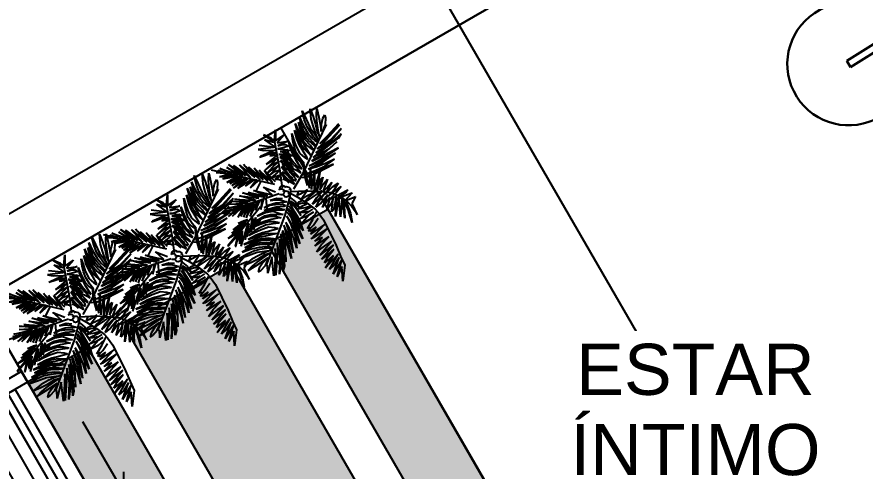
# Model space of a CAD drawing. Header units: metres. Extents: x 97 to 197, y 104 to 205.
# Drawn here: x 101.771 to 103.842, y 121.796 to 122.906 of the extents above; entities that cross this region are included whole.
import ezdxf

# ---------------------------------------------------------------- set-up
doc = ezdxf.new("R2010")
doc.units = ezdxf.units.M
doc.linetypes.add('ACAD_ISO10W100', pattern=[18, 12, -3, 0, -3])
doc.layers.get('0').update_dxf_attribs({"plot": 0})
doc.layers.add('00-AUX2', color=30, linetype='Continuous', plot=False)
doc.layers.add('01-Defpoints', color=7, linetype='Continuous', plot=False)
for name, color, linetype in [('1-ALV_CORTE', 5, 'Continuous'), ('11-ESQ_CORTE', 3, 'Continuous'), ('15-COTAS', 14, 'Continuous'), ('16-EIXOS', 253, 'ACAD_ISO10W100'), ('18-HATCH', 1, 'Continuous'), ('3-LAYOUT', 2, 'Continuous'), ('5-PISO', 1, 'Continuous'), ('6-VEGETAÇÃO', 104, 'Continuous'), ('7-PISO_INF', 253, 'Continuous'), ('TEXT', 1, 'Continuous')]:
    doc.layers.add(name, color=color, linetype=linetype)
doc.layers.add('17-TEXTO', color=1, linetype='Continuous', lineweight=9)
doc.styles.add('Arial', font='arial.ttf', dxfattribs={"height": 125})
doc.styles.get("Standard").update_dxf_attribs({"font": 'arial.ttf', "height": 2.5})
doc.dimstyles.new('COTA ANOTATIVA', dxfattribs={"dimtxt": 2.5, "dimasz": 2.5, "dimexe": 2, "dimexo": 1, "dimgap": 0.5, "dimtad": 1, "dimzin": 4, "dimdsep": 46, "dimtxsty": 'Standard', "dimblk": 'ARCHTICK', "dimcen": 1, "dimclrd": 256, "dimclre": 256, "dimclrt": 256, "dimazin": 0, "dimtfac": 1, "dimtofl": 0, "dimtmove": 1, "dimatfit": 3, "dimldrblk": 'DOT', "dimfxl": 2, "dimfxlon": 1, "dimtolj": 1, "dimtzin": 0, "dimarcsym": 0})

# ---------------------------------------------------------------- blocks, each defined once
blk = doc.blocks.new('LEITURA')
at = {"layer": '3-LAYOUT', "lineweight": 30}
for p, q in [((0.1959, 0.7337), (0.021, 0.529)), ((0.2632, 0.6762), (0.072, 0.4525)), ((0.072, 0.4525), (0.0238, 0.4937)), ((0.3091, 0.4764), (0.282, 0.4474)), ((0.4754, 0.3213), (0.3091, 0.4764)), ((0.282, 0.4474), (0.4483, 0.2922)), ((0.0762, 0.3988), (0.4045, 0.1182)), ((-0.0206, 0.344), (-0.1571, 0.1844)), ((0.0331, 0.3483), (0.3613, 0.0677)), ((0.5532, 0.2336), (0.6494, 0.3461)), ((0.4483, 0.2922), (0.4754, 0.3213)), ((0.4679, 0.3132), (0.4558, 0.3003)), ((0.7875, 0.015), (0.4679, 0.3132)), ((0.4558, 0.3003), (0.7755, 0.0021)), ((0.618, 0.1732), (0.7167, 0.2886)), ((0.4582, 0.1224), (0.5417, 0.2201)), ((0.5417, 0.0839), (0.6065, 0.1597)), ((-0.1529, 0.1307), (0.1754, -0.1499)), ((0.4582, 0.1224), (0.5065, 0.0812)), ((0.2291, -0.1457), (0.3655, 0.014)), ((0.7755, 0.0021), (0.7875, 0.015))]:
    blk.add_line(p, q, dxfattribs=at)
for centre, radius, start, end in [((0.4563, 0.5111), 0.3425, 319.4802, 139.4802), ((0.4563, 0.5111), 0.254, 319.4802, 139.4802), ((0.4082, 0.4548), 0.2646, 335.7404, 123.22), ((0, 0), 0.7, 77.3963, 350.8638), ((0.04, 0.5127), 0.025, 139.4802, 229.4802), ((0.101, 0.4277), 0.0381, 139.4802, 229.4802), ((0.0083, 0.3193), 0.0381, 49.4802, 139.4802), ((0, 0), 0.7, 10.3912, 18.7902), ((-0.1281, 0.1596), 0.0381, 139.4802, 229.4802), ((0.7815, 0.0086), 0.15, 140.369, 133.6125), ((0.4292, 0.1472), 0.0381, 229.4802, 319.4802), ((0.5227, 0.1002), 0.025, 229.4802, 319.4802), ((0.3366, 0.0387), 0.0381, 319.4802, 49.4802), ((0.2001, -0.1209), 0.0381, 229.4802, 319.4802)]:
    blk.add_arc(centre, radius, start, end, dxfattribs=at)
blk = doc.blocks.new('A2')
at = {"layer": '6-VEGETAÇÃO', "extrusion": (-5.08599e-09, -1.37735e-08, 1)}
for p, q in [((592.6, 10.2, 0), (589.3, 16.3, 0)), ((589.3, 16.3, 0), (594.6, 14.5, 0)), ((624.1, -0.4, 0), (616.2, 28.8, 0)), ((631, -14.4, 0), (619.3, 28.2, 0)), ((619.3, 28.2, 0), (625.1, 4.4, 0)), ((635.6, -1.5, 0), (626.3, 28, 0)), ((626.3, 28, 0), (633.5, -1.3, 0)), ((638.2, 15.1, 0), (634.3, 22.9, 0)), ((634.3, 22.9, 0), (639, -7.4, 0)), ((581.1, 3.8, 0), (572, 10.3, 0)), ((572, 10.3, 0), (587.4, 4.7, 0)), ((590.7, -1.5, 0), (581.1, 3.8, 0)), ((587.4, 4.7, 0), (599, 0.1, 0)), ((600.5, 2.3, 0), (592.6, 10.2, 0)), ((594.6, 14.5, 0), (604.5, 7.3, 0)), ((599, 0.1, 0), (611.4, -5.3, 0)), ((611.4, -5.3, 0), (600.5, 2.3, 0)), ((604.5, 7.3, 0), (612.5, -3.9, 0)), ((605.3, 9.1, 0), (657.5, -74.7, 0)), ((625.1, 4.4, 0), (628.2, -19, 0)), ((640.7, -14, 0), (638.2, 15.1, 0)), ((647.2, -22.9, 0), (642.1, 8.7, 0)), ((642.1, 8.7, 0), (645.6, -10.8, 0)), ((652.9, 4.7, 0), (651.7, -13.1, 0)), ((653.5, -28.6, 0), (652.9, 4.7, 0)), ((576.5, -19.4, 0), (561.2, -14.5, 0)), ((561.2, -14.5, 0), (577.8, -16.5, 0)), ((582.9, -8.8, 0), (566.3, -0.3, 0)), ((566.3, -0.3, 0), (580.9, -3.3, 0)), ((580.9, -3.3, 0), (595.4, -7.2, 0)), ((596.5, -12.8, 0), (582.9, -8.8, 0)), ((606.4, -8.5, 0), (590.7, -1.5, 0)), ((595.4, -7.2, 0), (607.9, -11.8, 0)), ((611.4, -16.3, 0), (596.5, -12.8, 0)), ((617.6, -13.3, 0), (606.4, -8.5, 0)), ((607.9, -11.8, 0), (617.6, -13.3, 0)), ((628.2, -19, 0), (624.1, -0.4, 0)), ((633.7, -28.1, 0), (631, -14.4, 0)), ((633.5, -1.3, 0), (633.7, -28.1, 0)), ((637.3, -21.6, 0), (635.6, -1.5, 0)), ((639, -7.4, 0), (638.8, -34.2, 0)), ((642.4, -35.8, 0), (640.7, -14, 0)), ((645.6, -10.8, 0), (643.5, -34, 0)), ((651.7, -13.1, 0), (650.1, -30.9, 0)), ((658.2, -5, 0), (657.4, -27.5, 0)), ((659.6, -32, 0), (658.2, -5, 0)), ((666.2, -11.8, 0), (664.4, -29.9, 0)), ((667.7, -33.5, 0), (666.2, -11.8, 0)), ((581.1, -28.5, 0), (568.4, -24.3, 0)), ((568.4, -24.3, 0), (584.3, -26.8, 0)), ((590.6, -22.6, 0), (576.5, -19.4, 0)), ((577.8, -16.5, 0), (594.9, -18.8, 0)), ((593.4, -31.7, 0), (581.1, -28.5, 0)), ((584.3, -26.8, 0), (600.8, -27.1, 0)), ((600.6, -22.5, 0), (590.6, -22.6, 0)), ((594.9, -18.8, 0), (608, -18, 0)), ((612.5, -22.1, 0), (600.6, -22.5, 0)), ((600.8, -27.1, 0), (611.8, -26.1, 0)), ((619.6, -28.4, 0), (605.4, -30.8, 0)), ((608, -18, 0), (620.8, -17.4, 0)), ((620.8, -17.4, 0), (611.4, -16.3, 0)), ((611.8, -26.1, 0), (619.4, -23.7, 0)), ((623.7, -20.4, 0), (612.5, -22.1, 0)), ((615.1, -33.1, 0), (625.8, -29.9, 0)), ((619.4, -23.7, 0), (623.7, -20.4, 0)), ((629, -27.6, 0), (619.6, -28.4, 0)), ((625.8, -29.9, 0), (629, -27.6, 0)), ((638.8, -34.2, 0), (637.3, -21.6, 0)), ((646.6, -45.8, 0), (647.2, -22.9, 0)), ((652.4, -47.5, 0), (653.5, -28.6, 0)), ((657.4, -27.5, 0), (654.7, -44.3, 0)), ((664.4, -29.9, 0), (660.8, -47.7, 0)), ((673, -18.1, 0), (669.7, -35.8, 0)), ((670.3, -49.2, 0), (673, -18.1, 0)), ((706.6, -42, 0), (706.5, -29.5, 0)), ((706.5, -29.5, 0), (711.7, -41.2, 0)), ((715.1, -41.7, 0), (714.8, -28.3, 0)), ((714.8, -28.3, 0), (719.4, -42, 0)), ((724.5, -36.9, 0), (725.7, -21.6, 0)), ((725.7, -21.6, 0), (727.7, -26, 0)), ((727.7, -26, 0), (728.2, -40.9, 0)), ((731.1, -33.1, 0), (734.5, -17.9, 0)), ((734.5, -17.9, 0), (740.1, -37.3, 0)), ((740.6, -33.6, 0), (742.6, -22, 0)), ((742.6, -22, 0), (743.7, -16.1, 0)), ((743.7, -16.1, 0), (748, -23.2, 0)), ((748, -23.2, 0), (750.6, -28.8, 0)), ((750.6, -28.8, 0), (773.3, -31.4, 0)), ((593.3, -42.4, 0), (573.9, -37.4, 0)), ((573.9, -37.4, 0), (593, -39.9, 0)), ((592.5, -36.5, 0), (574.8, -31.1, 0)), ((574.8, -31.1, 0), (590.3, -34.1, 0)), ((599, -49.7, 0), (583.3, -44.9, 0)), ((583.3, -44.9, 0), (596.7, -47.1, 0)), ((590.3, -34.1, 0), (603.6, -34.9, 0)), ((607.6, -38.4, 0), (592.5, -36.5, 0)), ((593, -39.9, 0), (607, -42, 0)), ((604.4, -44.5, 0), (593.3, -42.4, 0)), ((605.4, -30.8, 0), (593.4, -31.7, 0)), ((603.6, -34.9, 0), (615.1, -33.1, 0)), ((615.2, -44.5, 0), (604.4, -44.5, 0)), ((607, -42, 0), (619.6, -40.3, 0)), ((622.2, -35.5, 0), (607.6, -38.4, 0)), ((628, -44.6, 0), (615.2, -44.5, 0)), ((619.6, -40.3, 0), (628, -37.3, 0)), ((622.1, -48.3, 0), (636.7, -44.6, 0)), ((633.8, -35.1, 0), (622.2, -35.5, 0)), ((628, -37.3, 0), (633.8, -35.1, 0)), ((636.7, -44.6, 0), (628, -44.6, 0)), ((643, -43, 0), (642.4, -35.8, 0)), ((643.5, -34, 0), (643, -43, 0)), ((648.1, -48, 0), (646.6, -45.8, 0)), ((650.1, -30.9, 0), (648.1, -48, 0)), ((654.7, -44.3, 0), (651.6, -57.1, 0)), ((656.7, -53, 0), (659.6, -32, 0)), ((664, -55.6, 0), (667.7, -33.5, 0)), ((669.7, -35.8, 0), (666.7, -54.1, 0)), ((693.5, -53.3, 0), (689.8, -41.9, 0)), ((689.8, -41.9, 0), (702.5, -58.3, 0)), ((704.8, -60.1, 0), (698.7, -38.6, 0)), ((698.7, -38.6, 0), (710.7, -60.5, 0)), ((710.7, -60.5, 0), (706.6, -42, 0)), ((711.7, -41.2, 0), (716.4, -58.4, 0)), ((713.3, -50.5, 0), (727, -40.1, 0)), ((716.4, -58.4, 0), (715.1, -41.7, 0)), ((719.4, -42, 0), (722.2, -56.1, 0)), ((723.6, -55.2, 0), (724.5, -36.9, 0)), ((754.4, -66.2, 0), (724.4, -44.4, 0)), ((724.4, -44.4, 0), (742.6, -63, 0)), ((727, -40.1, 0), (744, -33.8, 0)), ((728.2, -40.9, 0), (729.6, -48.5, 0)), ((759.9, -58.9, 0), (728.4, -42.2, 0)), ((728.4, -42.2, 0), (754.4, -66.2, 0)), ((730.7, -46.3, 0), (731.1, -33.1, 0)), ((766.3, -53.4, 0), (733, -38.6, 0)), ((733, -38.6, 0), (759.9, -58.9, 0)), ((758, -40.5, 0), (737.1, -36.8, 0)), ((737.1, -36.8, 0), (766.3, -53.4, 0)), ((740.1, -37.3, 0), (740.6, -33.6, 0)), ((742.6, -35.8, 0), (764.4, -40, 0)), ((744, -33.8, 0), (755.3, -31.5, 0)), ((755.3, -31.5, 0), (765.6, -31.1, 0)), ((768.3, -43.7, 0), (758, -40.5, 0)), ((764.4, -40, 0), (780, -46.4, 0)), ((765.6, -31.1, 0), (773.3, -31.4, 0)), ((780, -46.4, 0), (768.3, -43.7, 0)), ((598.1, -57.6, 0), (585.8, -51.9, 0)), ((585.8, -51.9, 0), (596.1, -54.7, 0)), ((596.1, -54.7, 0), (608.6, -57.7, 0)), ((596.7, -47.1, 0), (610.8, -48.8, 0)), ((608.2, -61.2, 0), (598.1, -57.6, 0)), ((611.3, -51.5, 0), (599, -49.7, 0)), ((619.4, -63.8, 0), (608.2, -61.2, 0)), ((608.6, -57.7, 0), (624.1, -59.6, 0)), ((610.8, -48.8, 0), (622.1, -48.3, 0)), ((623.9, -51.7, 0), (611.3, -51.5, 0)), ((637.9, -52.5, 0), (623.9, -51.7, 0)), ((624.1, -59.6, 0), (634.8, -56.2, 0)), ((634.8, -56.2, 0), (640.3, -53.5, 0)), ((640.3, -53.5, 0), (637.9, -52.5, 0)), ((651.6, -57.1, 0), (652.4, -47.5, 0)), ((660.8, -47.7, 0), (656.4, -61.3, 0)), ((656.4, -61.3, 0), (656.7, -53, 0)), ((686, -78.1, 0), (658.5, -58.7, 0)), ((658.5, -58.7, 0), (690.2, -76.7, 0)), ((666.7, -54.1, 0), (660.4, -71.9, 0)), ((660.4, -71.9, 0), (664, -55.6, 0)), ((690.2, -76.7, 0), (665.4, -53.9, 0)), ((665.4, -53.9, 0), (695.1, -73.6, 0)), ((667.2, -69.4, 0), (670.3, -49.2, 0)), ((695.1, -73.6, 0), (671.6, -47.1, 0)), ((671.6, -47.1, 0), (699.4, -71.8, 0)), ((683, -51.4, 0), (682.6, -47.1, 0)), ((682.6, -47.1, 0), (699.1, -63.9, 0)), ((699.4, -71.8, 0), (683, -51.4, 0)), ((699.1, -63.9, 0), (693.5, -53.3, 0)), ((701.3, -65.4, 0), (713.3, -50.5, 0)), ((702.5, -58.3, 0), (704.8, -60.1, 0)), ((715.1, -76, 0), (708.7, -59.4, 0)), ((708.7, -59.4, 0), (711.7, -75.9, 0)), ((728.3, -77.4, 0), (714.2, -56.8, 0)), ((714.2, -56.8, 0), (720.1, -74.7, 0)), ((722.6, -58.1, 0), (720.1, -56.5, 0)), ((720.1, -56.5, 0), (728.3, -77.4, 0)), ((722.2, -56.1, 0), (723.6, -55.2, 0)), ((736.8, -73.2, 0), (722.6, -58.1, 0)), ((743.5, -67.3, 0), (725.4, -52.2, 0)), ((725.4, -52.2, 0), (732, -62.2, 0)), ((729.6, -48.5, 0), (730.7, -46.3, 0)), ((579.3, -85, 0), (564.2, -73.4, 0)), ((564.2, -73.4, 0), (581.3, -84, 0)), ((581.3, -84, 0), (580.7, -65.2, 0)), ((580.7, -65.2, 0), (585.9, -83.6, 0)), ((585.9, -83.6, 0), (593.5, -65.6, 0)), ((593.5, -65.6, 0), (591.1, -85.4, 0)), ((593.7, -77.2, 0), (596.3, -72.5, 0)), ((607.5, -68.6, 0), (596, -65.1, 0)), ((596, -65.1, 0), (610.4, -67.7, 0)), ((596.3, -72.5, 0), (601.9, -69.7, 0)), ((601.9, -69.7, 0), (598.8, -81.7, 0)), ((600.9, -81.1, 0), (608.3, -72.8, 0)), ((621.1, -80.1, 0), (604.9, -75, 0)), ((604.9, -75, 0), (619.8, -77.9, 0)), ((611.3, -69.8, 0), (607, -78.9, 0)), ((618.9, -70.5, 0), (607.5, -68.6, 0)), ((608.3, -72.8, 0), (611.3, -69.8, 0)), ((610.4, -67.7, 0), (626, -69.3, 0)), ((610.9, -77.4, 0), (620.9, -73.1, 0)), ((620.9, -73.1, 0), (611.8, -81.5, 0)), ((631.2, -71.8, 0), (618.9, -70.5, 0)), ((632.6, -63.5, 0), (619.4, -63.8, 0)), ((626, -69.3, 0), (635.8, -67.2, 0)), ((643.2, -71.5, 0), (631.2, -71.8, 0)), ((632.1, -77.5, 0), (641.9, -75.4, 0)), ((643.6, -62.5, 0), (632.6, -63.5, 0)), ((635.8, -67.2, 0), (644.8, -63.6, 0)), ((641.9, -75.4, 0), (649.5, -71.1, 0)), ((654.4, -76.3, 0), (642.9, -77.9, 0)), ((649.5, -71.1, 0), (643.2, -71.5, 0)), ((644.8, -63.6, 0), (643.6, -62.5, 0)), ((659.1, -72.2, 0), (644.2, -64.4, 0)), ((644.2, -64.4, 0), (655.6, -68.1, 0)), ((647.5, -80.2, 0), (654.4, -76.3, 0)), ((655.6, -68.1, 0), (665.5, -72.3, 0)), ((657.5, -74.7, 0), (672.4, -103.4, 0)), ((680.4, -78.6, 0), (659.1, -72.2, 0)), ((662.5, -79.2, 0), (667.2, -69.4, 0)), ((665.5, -72.3, 0), (686, -78.1, 0)), ((687.3, -85.1, 0), (701.3, -65.4, 0)), ((696.5, -70.6, 0), (695.7, -72.8, 0)), ((695.7, -72.8, 0), (696.6, -86, 0)), ((698.7, -77.9, 0), (696.5, -70.6, 0)), ((703.2, -62.2, 0), (701.9, -63.3, 0)), ((701.9, -63.3, 0), (702.8, -81.6, 0)), ((707.4, -76, 0), (703.2, -62.2, 0)), ((713.3, -89.2, 0), (707.4, -76, 0)), ((711.7, -75.9, 0), (713.3, -89.2, 0)), ((721.4, -87.1, 0), (715.1, -76, 0)), ((720.1, -74.7, 0), (721.4, -87.1, 0)), ((732, -62.2, 0), (736.8, -73.2, 0)), ((742.6, -63, 0), (743.5, -67.3, 0)), ((572.8, -88.1, 0), (560.6, -96.3, 0)), ((581.9, -88.5, 0), (569.1, -99.7, 0)), ((569.1, -99.7, 0), (591.1, -90.6, 0)), ((570.6, -91.8, 0), (581.9, -88.5, 0)), ((591.1, -90.6, 0), (572.7, -113.3, 0)), ((579.1, -85.9, 0), (572.8, -88.1, 0)), ((631.9, -106, 0), (579.3, -85, 0)), ((591.6, -89.3, 0), (581.7, -110.5, 0)), ((591.1, -85.4, 0), (593.7, -77.2, 0)), ((595.3, -88.6, 0), (600.9, -81.1, 0)), ((598.8, -81.7, 0), (595.3, -88.6, 0)), ((602, -87.5, 0), (610.9, -77.4, 0)), ((607, -78.9, 0), (602, -87.5, 0)), ((611.8, -81.5, 0), (604.9, -91.9, 0)), ((604.9, -91.9, 0), (615.1, -82.5, 0)), ((620.7, -87, 0), (608, -82.8, 0)), ((608, -82.8, 0), (623.9, -86.1, 0)), ((610.2, -93.5, 0), (627.5, -84.1, 0)), ((612.7, -89.4, 0), (610.2, -93.5, 0)), ((629.7, -77.9, 0), (612.7, -89.4, 0)), ((615.1, -82.5, 0), (620.6, -79.9, 0)), ((623.8, -89.7, 0), (616.1, -95.8, 0)), ((618.9, -96.1, 0), (630.6, -91.6, 0)), ((619.8, -77.9, 0), (632.1, -77.5, 0)), ((620.6, -79.9, 0), (629.7, -77.9, 0)), ((634.5, -88, 0), (620.7, -87, 0)), ((631.1, -80.5, 0), (621.1, -80.1, 0)), ((644.7, -92, 0), (622.2, -90.4, 0)), ((622.2, -90.4, 0), (637.8, -91.6, 0)), ((639.3, -82.9, 0), (623.8, -89.7, 0)), ((623.9, -86.1, 0), (637.9, -85.6, 0)), ((627.5, -84.1, 0), (639.3, -82.9, 0)), ((644.9, -89.2, 0), (629.1, -97.7, 0)), ((630.6, -91.6, 0), (644.9, -89.2, 0)), ((642.9, -77.9, 0), (631.1, -80.5, 0)), ((645.9, -86.3, 0), (634.5, -88, 0)), ((637.8, -91.6, 0), (648.6, -89.1, 0)), ((637.9, -85.6, 0), (647.5, -80.2, 0)), ((658.9, -90, 0), (644.7, -92, 0)), ((656.8, -83.7, 0), (645.9, -86.3, 0)), ((648.6, -89.1, 0), (658.6, -84.4, 0)), ((658.6, -84.4, 0), (656.8, -83.7, 0)), ((661.7, -90.8, 0), (658.9, -90, 0)), ((661.3, -92.1, 0), (661.7, -90.8, 0)), ((672.8, -110.4, 0), (687.3, -85.1, 0)), ((687.1, -86.4, 0), (686.2, -98.2, 0)), ((687.2, -82.7, 0), (687.1, -86.4, 0)), ((694.7, -101.4, 0), (687.2, -82.7, 0)), ((696.6, -86, 0), (694.7, -101.4, 0)), ((700.6, -92.7, 0), (698.7, -77.9, 0)), ((702.8, -81.6, 0), (703.1, -96.9, 0)), ((707, -96.1, 0), (723.8, -89.8, 0)), ((723.8, -89.8, 0), (731.6, -88.7, 0)), ((737.1, -103.3, 0), (729, -90, 0)), ((731.6, -88.7, 0), (748, -87.6, 0)), ((748, -87.6, 0), (799.6, -93.4, 0)), ((764.9, -124.9, 0), (756.4, -90.6, 0)), ((756.4, -90.6, 0), (757.3, -121.3, 0)), ((772.2, -121.7, 0), (765.4, -91.7, 0)), ((765.4, -91.7, 0), (765.6, -121, 0)), ((560.6, -96.3, 0), (570.6, -91.8, 0)), ((584.6, -111, 0), (595.7, -93.3, 0)), ((590.4, -124.1, 0), (596.3, -100.6, 0)), ((593.7, -102, 0), (590.9, -121.9, 0)), ((595.7, -93.3, 0), (593.7, -102, 0)), ((596.3, -100.6, 0), (600.9, -94.1, 0)), ((600.9, -94.1, 0), (598.9, -107.3, 0)), ((598.9, -107.3, 0), (604.4, -94.8, 0)), ((604.4, -94.8, 0), (607.5, -120.9, 0)), ((607.5, -120.9, 0), (608.7, -101.6, 0)), ((608.7, -101.6, 0), (609.9, -97, 0)), ((609.9, -97, 0), (612.5, -112.7, 0)), ((614, -111.8, 0), (615.7, -98, 0)), ((615.7, -98, 0), (618.2, -113.4, 0)), ((616.1, -95.8, 0), (618.9, -96.1, 0)), ((622, -117.7, 0), (622.2, -102.7, 0)), ((622.2, -102.7, 0), (625.5, -116.1, 0)), ((633.2, -97.6, 0), (623.5, -94.9, 0)), ((623.5, -94.9, 0), (634.5, -97.2, 0)), ((629.1, -97.7, 0), (626.5, -99.9, 0)), ((626.5, -99.9, 0), (629.9, -100.1, 0)), ((627.5, -114.7, 0), (629.6, -105.3, 0)), ((629.6, -105.3, 0), (631.6, -113.4, 0)), ((629.9, -100.1, 0), (635.8, -99.6, 0)), ((659.4, -118.9, 0), (631.9, -106, 0)), ((645.7, -99.2, 0), (633.2, -97.6, 0)), ((634.5, -97.2, 0), (644.5, -96.5, 0)), ((641.7, -100.1, 0), (635.3, -104.4, 0)), ((635.3, -104.4, 0), (638.7, -105.7, 0)), ((635.8, -99.6, 0), (654.4, -94.3, 0)), ((636.3, -105.7, 0), (646.1, -105.3, 0)), ((648.9, -107.1, 0), (636.3, -105.7, 0)), ((638.7, -105.7, 0), (643.1, -104.4, 0)), ((654.4, -94.3, 0), (641.7, -100.1, 0)), ((643.1, -104.4, 0), (660.3, -100.4, 0)), ((644.5, -96.5, 0), (657.2, -94.5, 0)), ((659.4, -97.1, 0), (645.7, -99.2, 0)), ((646.1, -105.3, 0), (655.8, -102.3, 0)), ((660.3, -100.4, 0), (646.4, -110.1, 0)), ((658.9, -104.3, 0), (648.9, -107.1, 0)), ((655.8, -102.3, 0), (665.7, -97.2, 0)), ((657.2, -94.5, 0), (661.3, -92.1, 0)), ((665.7, -97.2, 0), (659.4, -97.1, 0)), ((673.6, -113.2, 0), (687.4, -105.3, 0)), ((685.7, -104.2, 0), (680.7, -97.5, 0)), ((686.2, -98.2, 0), (685.7, -104.2, 0)), ((687.4, -105.3, 0), (707, -96.1, 0)), ((696.9, -108, 0), (698, -101.2, 0)), ((702.4, -103.6, 0), (698.5, -116.6, 0)), ((703.1, -96.9, 0), (700.6, -92.7, 0)), ((707.4, -97.5, 0), (702.4, -103.6, 0)), ((706.7, -104.9, 0), (707.4, -97.5, 0)), ((712.4, -103.6, 0), (706.7, -116.7, 0)), ((706.7, -116.7, 0), (706.7, -104.9, 0)), ((715.1, -93.6, 0), (712.4, -103.6, 0)), ((714.6, -108.6, 0), (716.2, -93.6, 0)), ((716.2, -93.6, 0), (715.1, -93.6, 0)), ((720.6, -102.7, 0), (717.7, -111.2, 0)), ((721.9, -110.6, 0), (721.6, -93.4, 0)), ((729.6, -115.6, 0), (726.4, -105, 0)), ((726.8, -95.7, 0), (726.5, -107.8, 0)), ((732.1, -95.8, 0), (734.1, -110.4, 0)), ((745.8, -120.6, 0), (737.1, -103.3, 0)), ((746.5, -108.2, 0), (740.4, -94.4, 0)), ((757.3, -121.3, 0), (751.9, -105.5, 0)), ((751.9, -105.5, 0), (752.4, -120.5, 0)), ((774, -106, 0), (772.2, -121.7, 0)), ((779.3, -126.2, 0), (774, -106, 0)), ((784, -115.1, 0), (779.1, -96.1, 0)), ((779.1, -96.1, 0), (779.3, -126.2, 0)), ((798.3, -127.2, 0), (788.2, -96.2, 0)), ((788.2, -96.2, 0), (788.5, -109.3, 0)), ((806.2, -128.9, 0), (795.8, -96.7, 0)), ((795.8, -96.7, 0), (797.3, -114.5, 0)), ((799.6, -93.4, 0), (820.2, -96.8, 0)), ((808.5, -117, 0), (802.8, -100.5, 0)), ((802.8, -100.5, 0), (806.2, -120, 0)), ((823.1, -131.3, 0), (812, -106.8, 0)), ((812, -106.8, 0), (814.6, -127.6, 0)), ((829.7, -126.6, 0), (814.2, -98.6, 0)), ((814.2, -98.6, 0), (823.1, -131.3, 0)), ((820.2, -96.8, 0), (837.5, -99.2, 0)), ((840.2, -125.6, 0), (820.7, -100.4, 0)), ((820.7, -100.4, 0), (827.5, -115, 0)), ((847.8, -122.1, 0), (826.9, -98.6, 0)), ((826.9, -98.6, 0), (840.2, -125.6, 0)), ((860.1, -117.8, 0), (837.1, -104.8, 0)), ((837.1, -104.8, 0), (847.8, -122.1, 0)), ((837.5, -99.2, 0), (860.1, -117.8, 0)), ((581.7, -110.5, 0), (577.8, -118.6, 0)), ((577.8, -118.6, 0), (584.6, -111, 0)), ((612.5, -112.7, 0), (616, -128, 0)), ((616, -128, 0), (614, -111.8, 0)), ((618.2, -113.4, 0), (623.1, -130.8, 0)), ((623.1, -130.8, 0), (622, -117.7, 0)), ((625.5, -116.1, 0), (628.4, -128.2, 0)), ((628.4, -128.2, 0), (627.5, -114.7, 0)), ((631.6, -113.4, 0), (633.6, -127.7, 0)), ((633.6, -127.7, 0), (635.8, -117.1, 0)), ((635.8, -117.1, 0), (637.7, -110.8, 0)), ((637.7, -110.8, 0), (638.9, -110.3, 0)), ((638.9, -110.3, 0), (639.7, -112.5, 0)), ((639.7, -112.5, 0), (639.2, -122.6, 0)), ((639.2, -122.6, 0), (642.6, -116.9, 0)), ((642.6, -116.9, 0), (646.5, -114.1, 0)), ((656.5, -118.2, 0), (656.4, -119, 0)), ((666.2, -120.6, 0), (665.3, -120.3, 0)), ((669.4, -109.8, 0), (668.5, -109.8, 0)), ((672.8, -110.5, 0), (672.8, -110.4, 0)), ((674.9, -115, 0), (673.5, -114.7, 0)), ((673.6, -113.2, 0), (674.8, -113.4, 0)), ((674.8, -113.4, 0), (677.1, -114.6, 0)), ((677.1, -114.6, 0), (682, -117.3, 0)), ((703.5, -141.4, 0), (682, -117.3, 0)), ((682.9, -116.3, 0), (693.6, -112.7, 0)), ((698.1, -114.8, 0), (687.2, -119.5, 0)), ((687.2, -119.5, 0), (697.9, -117.9, 0)), ((697.2, -119.4, 0), (688.4, -122.6, 0)), ((693.6, -112.7, 0), (706.1, -111.8, 0)), ((698.5, -116.6, 0), (696.9, -108, 0)), ((705.6, -118.4, 0), (697.2, -119.4, 0)), ((697.9, -117.9, 0), (710.4, -117.9, 0)), ((706.1, -111.8, 0), (698.1, -114.8, 0)), ((719.8, -117.9, 0), (705.6, -118.4, 0)), ((710.4, -117.9, 0), (719.8, -117.9, 0)), ((713.8, -118.1, 0), (714.6, -108.6, 0)), ((717.7, -111.2, 0), (713.8, -118.1, 0)), ((724.1, -122.1, 0), (721.9, -110.6, 0)), ((726.5, -107.8, 0), (724.1, -122.1, 0)), ((733.1, -126.2, 0), (729.6, -115.6, 0)), ((734.1, -110.4, 0), (733.1, -126.2, 0)), ((747.9, -114.3, 0), (745.8, -120.6, 0)), ((749.7, -120.6, 0), (746.5, -108.2, 0)), ((752.4, -120.5, 0), (749.7, -120.6, 0)), ((765.6, -121, 0), (764.9, -124.9, 0)), ((790.2, -129.2, 0), (784, -115.1, 0)), ((788.5, -109.3, 0), (790.2, -129.2, 0)), ((797.3, -114.5, 0), (798.3, -127.2, 0)), ((806.2, -120, 0), (806.2, -128.9, 0)), ((814.6, -127.6, 0), (808.5, -117, 0)), ((827.5, -115, 0), (829.7, -126.6, 0)), ((563.2, -210.2, 0), (646.2, -127.6, 0)), ((602, -143, 0), (635.5, -135.1, 0)), ((610.2, -137.4, 0), (642.3, -129.1, 0)), ((635.5, -135.1, 0), (610.2, -137.4, 0)), ((615.5, -129.5, 0), (642.8, -123.8, 0)), ((642.3, -129.1, 0), (615.5, -129.5, 0)), ((637.7, -243.4, 0), (665.3, -129.6, 0)), ((640.2, -147.3, 0), (659.1, -133.5, 0)), ((676.3, -129.5, 0), (670.1, -137.9, 0)), ((670.9, -141.2, 0), (677.1, -133.2, 0)), ((676.2, -124.1, 0), (671.7, -124.7, 0)), ((683.2, -131.7, 0), (676.4, -143.7, 0)), ((677.1, -133.2, 0), (685.4, -125.8, 0)), ((678.4, -145.8, 0), (684.9, -134.7, 0)), ((689.6, -134.7, 0), (682.8, -147.2, 0)), ((685.4, -125.8, 0), (683.2, -131.7, 0)), ((684.9, -134.7, 0), (688.6, -131.7, 0)), ((686.9, -144.6, 0), (694.9, -136.9, 0)), ((688.4, -122.6, 0), (700, -123.6, 0)), ((688.6, -131.7, 0), (689.9, -131.8, 0)), ((689.9, -131.8, 0), (689.6, -134.7, 0)), ((700.6, -125.8, 0), (693.8, -127.1, 0)), ((694.9, -136.9, 0), (694.8, -138.9, 0)), ((695.9, -130.2, 0), (711.9, -129.2, 0)), ((701.8, -131.6, 0), (698.5, -132.6, 0)), ((700, -123.6, 0), (715.6, -124, 0)), ((710.2, -126, 0), (700.6, -125.8, 0)), ((701, -135.1, 0), (711.9, -134.2, 0)), ((706, -131.5, 0), (701.8, -131.6, 0)), ((711.9, -131.9, 0), (706, -131.5, 0)), ((728, -128.3, 0), (710.2, -126, 0)), ((711.9, -129.2, 0), (727.3, -131, 0)), ((722, -133.1, 0), (711.9, -131.9, 0)), ((711.9, -134.2, 0), (731.9, -138.5, 0)), ((715.6, -124, 0), (728, -124.6, 0)), ((733.3, -135.6, 0), (722, -133.1, 0)), ((727.3, -131, 0), (741.4, -134.6, 0)), ((728, -124.6, 0), (745.3, -129.1, 0)), ((740.3, -129.9, 0), (728, -128.3, 0)), ((749.4, -137.2, 0), (733.3, -135.6, 0)), ((745.3, -129.1, 0), (740.3, -129.9, 0)), ((741.4, -134.6, 0), (757.1, -137.4, 0)), ((757.1, -137.4, 0), (749.4, -137.2, 0)), ((583.5, -162.6, 0), (617.1, -150.9, 0)), ((586.2, -155.5, 0), (625.8, -144.8, 0)), ((617.1, -150.9, 0), (586.2, -155.5, 0)), ((595.3, -150.3, 0), (628.9, -140.8, 0)), ((625.8, -144.8, 0), (595.3, -150.3, 0)), ((628.9, -140.8, 0), (602, -143, 0)), ((620.2, -153.1, 0), (622.6, -150.8, 0)), ((622.6, -150.8, 0), (628.9, -167.6, 0)), ((625.4, -148.1, 0), (628.4, -145.4, 0)), ((628.9, -167.6, 0), (625.4, -148.1, 0)), ((628.4, -145.4, 0), (638.6, -162.7, 0)), ((633.8, -175.6, 0), (657.5, -149.9, 0)), ((635.7, -165.9, 0), (660.2, -141.7, 0)), ((657.5, -149.9, 0), (635.7, -165.9, 0)), ((660.2, -141.7, 0), (640.2, -147.3, 0)), ((670.1, -137.9, 0), (666.9, -150.2, 0)), ((666.9, -150.2, 0), (670.9, -141.2, 0)), ((676.4, -143.7, 0), (673.4, -156, 0)), ((674.2, -154.9, 0), (678.4, -145.8, 0)), ((682.8, -147.2, 0), (676.3, -168.8, 0)), ((680.7, -153.8, 0), (686.9, -144.6, 0)), ((688.5, -148.2, 0), (682.9, -158.2, 0)), ((686.3, -155.9, 0), (694.8, -148.9, 0)), ((694.8, -138.9, 0), (688.5, -148.2, 0)), ((694.8, -148.9, 0), (700.8, -143.7, 0)), ((700.8, -143.7, 0), (695.3, -153.9, 0)), ((697.3, -155.8, 0), (704, -150.2, 0)), ((704, -150.2, 0), (701.3, -155.9, 0)), ((763.2, -220, 0), (703.5, -141.4, 0)), ((726, -140.2, 0), (707.1, -139.7, 0)), ((707.1, -139.7, 0), (723.6, -142.1, 0)), ((729.9, -147.9, 0), (715.6, -147.2, 0)), ((715.6, -147.2, 0), (723.5, -149.8, 0)), ((723.5, -149.8, 0), (744.1, -154.6, 0)), ((723.6, -142.1, 0), (745.6, -146.5, 0)), ((744.2, -143.9, 0), (726, -140.2, 0)), ((747.8, -150.9, 0), (729.9, -147.9, 0)), ((731.9, -138.5, 0), (761.8, -147.1, 0)), ((761.8, -147.1, 0), (744.2, -143.9, 0)), ((745.6, -146.5, 0), (765.3, -155.6, 0)), ((765.3, -155.6, 0), (747.8, -150.9, 0)), ((572.1, -178.5, 0), (605.5, -163.4, 0)), ((603.1, -167.4, 0), (572.1, -178.5, 0)), ((574.8, -183.9, 0), (603.1, -167.4, 0)), ((578.2, -171.8, 0), (613.7, -157.4, 0)), ((605.5, -163.4, 0), (578.2, -171.8, 0)), ((613.7, -157.4, 0), (583.5, -162.6, 0)), ((606.9, -193.9, 0), (608.1, -166, 0)), ((608.1, -166, 0), (612.2, -193.1, 0)), ((612.2, -193.1, 0), (612.5, -162.2, 0)), ((612.5, -162.2, 0), (617, -187.4, 0)), ((617, -187.4, 0), (616.8, -158.1, 0)), ((616.8, -158.1, 0), (621.5, -173.8, 0)), ((621.5, -173.8, 0), (620.2, -153.1, 0)), ((628.7, -184.8, 0), (656.9, -155, 0)), ((652.7, -164.8, 0), (628.7, -184.8, 0)), ((630.1, -192.3, 0), (652.7, -164.8, 0)), ((656.9, -155, 0), (633.8, -175.6, 0)), ((656.5, -165, 0), (657.3, -161.8, 0)), ((668.4, -181.9, 0), (656.5, -165, 0)), ((657.3, -161.8, 0), (671.5, -172.8, 0)), ((658.4, -158, 0), (659.5, -154.2, 0)), ((671.5, -172.8, 0), (658.4, -158, 0)), ((659.5, -154.2, 0), (677.2, -163.6, 0)), ((672.5, -166, 0), (674.2, -154.9, 0)), ((673.4, -156, 0), (672.5, -166, 0)), ((676.3, -168.8, 0), (680.7, -153.8, 0)), ((682.9, -158.2, 0), (678.9, -171.4, 0)), ((680.9, -168.8, 0), (686.3, -155.9, 0)), ((688.6, -164, 0), (685.5, -173.5, 0)), ((687, -175.5, 0), (691.9, -164.1, 0)), ((695.3, -153.9, 0), (688.6, -164, 0)), ((691.9, -164.1, 0), (697.3, -155.8, 0)), ((696.8, -167, 0), (693.7, -178.9, 0)), ((701.3, -155.9, 0), (696.8, -167, 0)), ((697.3, -172.8, 0), (702.8, -164.3, 0)), ((702.8, -164.3, 0), (709.3, -157.3, 0)), ((710, -158.7, 0), (705.1, -168.6, 0)), ((709.3, -157.3, 0), (710, -158.7, 0)), ((712.7, -169.2, 0), (717.2, -165, 0)), ((717.3, -167.6, 0), (713, -180.9, 0)), ((717.2, -165, 0), (717.3, -167.6, 0)), ((730.9, -154.8, 0), (717.8, -153.2, 0)), ((717.8, -153.2, 0), (727.1, -155.9, 0)), ((741.8, -163.9, 0), (725.1, -159.7, 0)), ((725.1, -159.7, 0), (726.6, -161.9, 0)), ((726.6, -161.9, 0), (748.3, -169.4, 0)), ((727.1, -155.9, 0), (745.2, -161.6, 0)), ((736.5, -169, 0), (728, -166.2, 0)), ((728, -166.2, 0), (734.4, -169.4, 0)), ((747.5, -158.3, 0), (730.9, -154.8, 0)), ((759, -168.8, 0), (741.8, -163.9, 0)), ((744.1, -154.6, 0), (768.8, -165.6, 0)), ((745.2, -161.6, 0), (776, -174, 0)), ((768.8, -165.6, 0), (747.5, -158.3, 0)), ((569.6, -195.4, 0), (596.6, -173.6, 0)), ((589.1, -182.4, 0), (569.6, -195.4, 0)), ((572.2, -205.2, 0), (589.1, -183, 0)), ((596.6, -173.6, 0), (574.8, -183.9, 0)), ((582, -204.5, 0), (594.5, -179.2, 0)), ((589.1, -183, 0), (582, -204.5, 0)), ((588.3, -201, 0), (598.7, -174.4, 0)), ((594.5, -179.2, 0), (588.3, -201, 0)), ((597.7, -198.5, 0), (601.8, -169.5, 0)), ((598.7, -174.4, 0), (597.7, -198.5, 0)), ((601.8, -169.5, 0), (602, -194.8, 0)), ((602, -194.8, 0), (604.1, -168.2, 0)), ((604.1, -168.2, 0), (606.9, -193.9, 0)), ((628.8, -211.8, 0), (649.3, -181.4, 0)), ((653.2, -172.1, 0), (630.1, -192.3, 0)), ((630.5, -202.9, 0), (653.2, -172.1, 0)), ((649.3, -181.4, 0), (630.5, -202.9, 0)), ((666.4, -206.7, 0), (652.9, -182.4, 0)), ((652.9, -182.4, 0), (670.5, -203.2, 0)), ((670.5, -203.2, 0), (654.6, -176.8, 0)), ((654.6, -176.8, 0), (671.7, -195.9, 0)), ((671.7, -195.9, 0), (656.2, -171, 0)), ((656.2, -171, 0), (668.4, -181.9, 0)), ((686.9, -230.2, 0), (666.9, -170.3, 0)), ((678.3, -184.8, 0), (680.9, -168.8, 0)), ((678.9, -171.4, 0), (678.3, -184.8, 0)), ((685.5, -173.5, 0), (684.5, -190.4, 0)), ((684.5, -190.4, 0), (687, -175.5, 0)), ((693.3, -192, 0), (686.1, -181.9, 0)), ((693.7, -178.9, 0), (691.4, -190.3, 0)), ((693.3, -187.9, 0), (697.3, -172.8, 0)), ((700.1, -180.9, 0), (698.6, -192.3, 0)), ((705.1, -168.6, 0), (700.1, -180.9, 0)), ((702, -193.2, 0), (705.7, -178, 0)), ((705.7, -178, 0), (712.7, -169.2, 0)), ((713, -180.9, 0), (708.7, -192.9, 0)), ((715.5, -183.8, 0), (724.2, -171.6, 0)), ((721.1, -179.7, 0), (716.7, -191.7, 0)), ((724.2, -171.6, 0), (721.1, -179.7, 0)), ((722.2, -189.1, 0), (727.9, -182.3, 0)), ((732, -177.6, 0), (727.5, -188.3, 0)), ((727.9, -182.3, 0), (732, -177.6, 0)), ((734.4, -169.4, 0), (754.3, -178.7, 0)), ((759.7, -182.7, 0), (734.7, -173.3, 0)), ((734.7, -173.3, 0), (745.9, -179.2, 0)), ((759, -175.2, 0), (736.5, -169, 0)), ((763.5, -190, 0), (738.6, -180.2, 0)), ((738.6, -180.2, 0), (750.4, -187.6, 0)), ((745.9, -179.2, 0), (764.1, -187.9, 0)), ((748.3, -169.4, 0), (776, -185.5, 0)), ((754.3, -178.7, 0), (780.5, -191.4, 0)), ((776, -174, 0), (759, -168.8, 0)), ((776, -185.5, 0), (759, -175.2, 0)), ((786.4, -197.8, 0), (759.7, -182.7, 0)), ((570.2, -200.2, 0), (581.1, -190.9, 0)), ((581.1, -190.9, 0), (572.2, -205.2, 0)), ((649.4, -186.1, 0), (628.8, -211.8, 0)), ((633.9, -214.9, 0), (649.4, -186.1, 0)), ((647, -194.8, 0), (633.9, -214.9, 0)), ((635.4, -227.5, 0), (647, -194.8, 0)), ((661, -215.4, 0), (649.3, -188.6, 0)), ((649.3, -188.6, 0), (662.7, -210, 0)), ((654.3, -222.5, 0), (649.3, -194.4, 0)), ((649.3, -194.4, 0), (661, -215.4, 0)), ((662.7, -210, 0), (650.6, -186.3, 0)), ((650.6, -186.3, 0), (666.4, -206.7, 0)), ((686.9, -203, 0), (676.3, -193.4, 0)), ((676.3, -193.4, 0), (679.7, -195.1, 0)), ((696.5, -209.4, 0), (679.2, -188.1, 0)), ((679.2, -188.1, 0), (695.5, -203.7, 0)), ((679.7, -195.1, 0), (696.5, -209.4, 0)), ((695.5, -203.7, 0), (684.5, -188.1, 0)), ((684.5, -188.1, 0), (693.3, -192, 0)), ((690.6, -202.3, 0), (693.3, -187.9, 0)), ((691.4, -190.3, 0), (690.6, -202.3, 0)), ((698.6, -192.3, 0), (698.3, -203, 0)), ((700.3, -205.9, 0), (702, -193.2, 0)), ((708.7, -192.9, 0), (706, -205, 0)), ((707.6, -208, 0), (711, -194.3, 0)), ((711, -194.3, 0), (715.5, -183.8, 0)), ((716.7, -191.7, 0), (712.8, -201.8, 0)), ((716.1, -200.2, 0), (722.2, -189.1, 0)), ((727.5, -188.3, 0), (719.6, -201, 0)), ((721.5, -206, 0), (727.3, -195.8, 0)), ((733.3, -193.3, 0), (725.9, -205.7, 0)), ((727.3, -195.8, 0), (734.1, -187, 0)), ((732.6, -201.4, 0), (737.6, -195.2, 0)), ((737.3, -184.8, 0), (733.3, -193.3, 0)), ((734.1, -187, 0), (737.3, -184.8, 0)), ((742.2, -192.3, 0), (736.7, -202.2, 0)), ((737.6, -195.2, 0), (742.2, -192.3, 0)), ((738.8, -207.9, 0), (744, -196.1, 0)), ((744, -196.1, 0), (741.6, -205.3, 0)), ((765.9, -199.9, 0), (745.1, -188.6, 0)), ((745.1, -188.6, 0), (761, -199.1, 0)), ((750.4, -187.6, 0), (786.1, -213.8, 0)), ((788.3, -207.1, 0), (763.5, -190, 0)), ((764.1, -187.9, 0), (788.3, -207.1, 0)), ((780.5, -191.4, 0), (786.4, -197.8, 0)), ((645.3, -206.2, 0), (635.4, -227.5, 0)), ((642.7, -234.5, 0), (645.6, -206.7, 0)), ((645.6, -206.7, 0), (650.8, -228.8, 0)), ((650.8, -228.8, 0), (648.2, -200.7, 0)), ((648.2, -200.7, 0), (654.3, -222.5, 0)), ((672.8, -209.3, 0), (671.1, -221.1, 0)), ((674.7, -202.7, 0), (672.8, -209.3, 0)), ((674.1, -219.9, 0), (674.7, -202.7, 0)), ((678.1, -208.1, 0), (675.9, -234.6, 0)), ((679.5, -239.8, 0), (678.1, -208.1, 0)), ((680.8, -205.6, 0), (681.6, -205, 0)), ((703.1, -225.5, 0), (680.8, -205.6, 0)), ((708.6, -238.7, 0), (680.8, -205.6, 0)), ((681.6, -205, 0), (699.7, -220.3, 0)), ((696.6, -213.2, 0), (686.9, -203, 0)), ((699.7, -220.3, 0), (688.8, -207.2, 0)), ((688.8, -207.2, 0), (696.6, -213.2, 0)), ((698.3, -203, 0), (699.3, -216.5, 0)), ((699.3, -216.5, 0), (700.3, -205.9, 0)), ((706, -205, 0), (704.9, -221.4, 0)), ((704.9, -221.4, 0), (707.6, -208, 0)), ((710.8, -212.9, 0), (708.6, -232.8, 0)), ((708.6, -232.8, 0), (713.1, -214.1, 0)), ((712.8, -201.8, 0), (710.8, -212.9, 0)), ((713.1, -214.1, 0), (716.1, -200.2, 0)), ((719.6, -201, 0), (716, -215.8, 0)), ((717.5, -218.7, 0), (721.5, -206, 0)), ((725.9, -205.7, 0), (720.9, -216.6, 0)), ((722.2, -226.8, 0), (727.7, -211.4, 0)), ((727.7, -211.4, 0), (732.6, -201.4, 0)), ((732, -213.2, 0), (728.3, -222.5, 0)), ((736.7, -202.2, 0), (732, -213.2, 0)), ((733.5, -219.8, 0), (738.8, -207.9, 0)), ((741.6, -205.3, 0), (739.6, -220.4, 0)), ((744.4, -223.5, 0), (744.6, -210.1, 0)), ((744.6, -210.1, 0), (746.6, -200.6, 0)), ((746.6, -200.6, 0), (747.2, -212.7, 0)), ((747.2, -212.7, 0), (748.1, -229.9, 0)), ((752.5, -222.7, 0), (751.9, -209.2, 0)), ((751.9, -209.2, 0), (755.2, -222.1, 0)), ((761.2, -220.1, 0), (753.6, -208.7, 0)), ((785.4, -217.1, 0), (754.5, -202.4, 0)), ((754.5, -202.4, 0), (775.3, -223.8, 0)), ((761, -199.1, 0), (785.5, -216.8, 0)), ((786.1, -213.8, 0), (765.9, -199.9, 0)), ((638.4, -231.3, 0), (642.9, -217.6, 0)), ((642.9, -217.6, 0), (642.7, -234.5, 0)), ((674.5, -221.2, 0), (674.1, -219.9, 0)), ((675.9, -234.6, 0), (674.5, -221.2, 0)), ((682.4, -219.2, 0), (680.6, -215.4, 0)), ((680.6, -215.4, 0), (680.9, -233.5, 0)), ((683.2, -242.5, 0), (682.4, -219.2, 0)), ((685.5, -224.6, 0), (684.5, -250.8, 0)), ((686.5, -228.2, 0), (686, -226, 0)), ((686, -226, 0), (701.4, -237.3, 0)), ((686.4, -221.8, 0), (704.2, -238.8, 0)), ((686.4, -221.8, 0), (708.6, -238.7, 0)), ((696.7, -237, 0), (686.5, -228.2, 0)), ((716, -215.8, 0), (714.8, -234.2, 0)), ((714.8, -234.2, 0), (717.5, -218.7, 0)), ((718.8, -242.6, 0), (722.2, -226.8, 0)), ((719.4, -229.3, 0), (718.8, -242.6, 0)), ((720.9, -216.6, 0), (719.4, -229.3, 0)), ((728.3, -222.5, 0), (726.3, -236.8, 0)), ((729.5, -236.6, 0), (733.5, -219.8, 0)), ((739.6, -220.4, 0), (738.5, -234.6, 0)), ((742.9, -238.4, 0), (744.4, -223.5, 0)), ((752.8, -235.1, 0), (752.5, -222.7, 0)), ((755.2, -222.1, 0), (759.7, -232.3, 0)), ((764.4, -231.9, 0), (761.2, -220.1, 0)), ((775.3, -223.8, 0), (763.1, -216.6, 0)), ((680.5, -233.9, 0), (679.5, -239.8, 0)), ((680.9, -233.5, 0), (680.5, -233.9, 0)), ((684.5, -250.8, 0), (683.2, -242.5, 0)), ((686.6, -231.9, 0), (695.2, -258.7, 0)), ((687.8, -235.3, 0), (693, -238.5, 0)), ((693, -238.5, 0), (688.1, -231.4, 0)), ((688.1, -231.4, 0), (696.4, -237.7, 0)), ((703.2, -246.6, 0), (689.1, -231.2, 0)), ((695.7, -258.1, 0), (689.1, -234, 0)), ((689.1, -234, 0), (703.2, -248, 0)), ((696.4, -237.7, 0), (696.7, -237, 0)), ((725.5, -252.8, 0), (729.5, -236.6, 0)), ((726.3, -236.8, 0), (725.5, -252.8, 0)), ((738.5, -234.6, 0), (740.5, -253.2, 0)), ((740.5, -253.2, 0), (742.9, -238.4, 0)), ((748.1, -229.9, 0), (749.6, -240.8, 0)), ((749.6, -240.8, 0), (752.5, -251.5, 0)), ((752.5, -251.5, 0), (752.8, -235.1, 0)), ((759.7, -232.3, 0), (764.3, -237.5, 0)), ((764.3, -237.5, 0), (764.4, -231.9, 0)), ((695.2, -258.7, 0), (695.7, -258.1, 0)), ((703.2, -248, 0), (703.2, -246.6, 0))]:
    blk.add_line(p, q, dxfattribs=at)
at = {"layer": '6-VEGETAÇÃO', "extrusion": (5.08599e-09, 1.37735e-08, -1)}
for centre, major_axis, start_param, end_param in [((660.9, -118.9, 0), (3.71, 3.71, 0), 2.901972, 5.476383), ((664.4, -124.9, 0), (3.92, 3.92, 0), 3.664983, 8.037786), ((667.7, -115.5, 0), (-5.04, 5.04, 0), 5.569618, 8.487626), ((672.7, -119.2, 0), (-3.92, 3.92, 0), 5.235779, 9.608582)]:
    blk.add_ellipse(centre, major_axis=major_axis, ratio=1, start_param=start_param, end_param=end_param, dxfattribs=at)
blk = doc.blocks.new('*U83')
at = {"layer": '5-PISO', "ltscale": 0.1}
for points in [[(0.35, 0.025), (0.35, 0.275), (-0.45, 0.275), (-0.45, 0.025)], [(0.45, -0.275), (0.45, -0.025), (-0.35, -0.025), (-0.35, -0.275)]]:
    blk.add_lwpolyline(points, close=True, dxfattribs=at)
blk = doc.blocks.new('*U84')
at = {"layer": '5-PISO', "color": 0, "linetype": 'ByBlock', "lineweight": -2, "transparency": 16777216}
blk.add_blockref('*U83', (0, 1.8102), dxfattribs=at)
blk = doc.blocks.new('PORTA_CORRER_3F')
at = {"layer": '1-ALV_CORTE', "ltscale": 0.01}
for p, q in [((0, 0), (-0.1299, -0.075)), ((0.7375, -1.2774), (0.6076, -1.3524))]:
    blk.add_line(p, q, dxfattribs=at)
at = {"layer": '1-ALV_CORTE'}
for p, q in [((-0.1299, -0.075), (0, 0)), ((0.6076, -1.3524), (0.7375, -1.2774))]:
    blk.add_line(p, q, dxfattribs=at)
at = {"layer": '11-ESQ_CORTE', "ltscale": 0.1}
for points in [[(-0.1299, -0.075), (-0.1149, -0.101), (0.015, -0.026), (0, 0)], [(-0.0846, -0.0835), (0.1654, -0.5165), (0.1827, -0.5065), (-0.0673, -0.0735)], [(0.1714, -0.4669), (0.4214, -0.8999), (0.4387, -0.8899), (0.1887, -0.4569)], [(0.4249, -0.8459), (0.6749, -1.2789), (0.6922, -1.2689), (0.4422, -0.8359)], [(0.5926, -1.3264), (0.6076, -1.3524), (0.7375, -1.2774), (0.7225, -1.2514)]]:
    blk.add_lwpolyline(points, close=True, dxfattribs=at)
at = {"layer": '5-PISO', "ltscale": 0.1}
for p, q in [((0.7225, -1.2514), (0, 0)), ((0.5926, -1.3264), (-0.1149, -0.101))]:
    blk.add_line(p, q, dxfattribs=at)
at = {"layer": '7-PISO_INF', "ltscale": 0.1}
for p, q in [((0.4335, -0.8409), (-0.024, -0.0485)), ((0.18, -0.4619), (-0.05, -0.0635)), ((0.1741, -0.5115), (0.6316, -1.3039)), ((0.43, -0.8949), (0.6575, -1.2889))]:
    blk.add_line(p, q, dxfattribs=at)
at = {"layer": 'TEXT', "ltscale": 0.1}
for points in [[(0.4224, -0.5451), (0.3791, -0.5201), (0.3791, -0.5701)], [(0.4791, -0.6933), (0.3791, -0.5201)], [(0.6499, -0.9391), (0.6066, -0.9141), (0.6066, -0.9641)], [(0.7066, -1.0874), (0.6066, -0.9141)]]:
    blk.add_lwpolyline(points, dxfattribs=at)
blk = doc.blocks.new('_ArchTick')
at = {"color": 0, "linetype": 'ByBlock', "const_width": 0.15}
blk.add_lwpolyline([(-0.5, -0.5), (0.5, 0.5)], dxfattribs=at)
blk = doc.blocks.new('*D231')
at = {"layer": '01-Defpoints', "color": 0, "transparency": 16777216}
for p in [(101.477, 122.2669), (103.576, 118.6313), (101.3734, 117.3596)]:
    blk.add_point(p, dxfattribs=at)
at = {"layer": '15-COTAS', "lineweight": -2, "transparency": 16777216}
for p, q in [((99.361, 121.0452), (99.1878, 120.9452)), ((99.2744, 120.9952), (101.3734, 117.3596)), ((101.46, 117.4096), (101.2868, 117.3096))]:
    blk.add_line(p, q, dxfattribs=at)
at = {"layer": '15-COTAS', "lineweight": -2, "transparency": 16777216, "xscale": 0.125, "yscale": 0.125, "zscale": 0.125}
for p, rotation in [((99.2744, 120.9952), 120.0000000000002), ((101.3734, 117.3596), 300.0000000000002)]:
    blk.add_blockref('_ArchTick', p, dxfattribs=dict(at, rotation=rotation))
at = {"layer": '15-COTAS', "transparency": 16777216, "insert": (100.4008, 119.2218), "char_height": 0.125, "attachment_point": 5, "rotation": 300}
blk.add_mtext('\\A1;4.20', dxfattribs=at)
blk = doc.blocks.new('_Dot')
at = {"color": 0, "linetype": 'ByBlock', "lineweight": -2}
blk.add_line((-0.5, 0), (-1, 0), dxfattribs=at)
at = {"color": 0, "linetype": 'ByBlock', "const_width": 0.5}
blk.add_lwpolyline([(-0.25, 0, 1), (0.25, 0, 1)], format="xyb", close=True, dxfattribs=at)
blk = doc.blocks.new('*D234')
at = {"layer": '01-Defpoints', "color": 0, "transparency": 16777216}
for p in [(101.652, 121.9638), (102.3895, 120.6864), (100.6512, 119.6828)]:
    blk.add_point(p, dxfattribs=at)
at = {"layer": '15-COTAS', "lineweight": -2, "transparency": 16777216}
for p, q in [((100.0003, 121.0102), (99.8271, 120.9102)), ((99.9137, 120.9602), (100.6512, 119.6828)), ((100.7378, 119.7328), (100.5646, 119.6328))]:
    blk.add_line(p, q, dxfattribs=at)
at = {"layer": '15-COTAS', "lineweight": -2, "transparency": 16777216, "xscale": 0.125, "yscale": 0.125, "zscale": 0.125}
for p, rotation in [((99.9137, 120.9602), 119.9999999999957), ((100.6512, 119.6828), 299.9999999999957)]:
    blk.add_blockref('_ArchTick', p, dxfattribs=dict(at, rotation=rotation))
at = {"layer": '15-COTAS', "transparency": 16777216, "insert": (100.3594, 120.3659), "char_height": 0.125, "attachment_point": 5, "rotation": 300}
blk.add_mtext('\\A1;1.48', dxfattribs=at)
blk = doc.blocks.new('*D297')
at = {"layer": '15-COTAS', "lineweight": -2, "transparency": 16777216}
blk.add_arc((105.576, 118.1672), 0.556, 5, 120, dxfattribs=at)
at = {"layer": 'Defpoints', "color": 0, "transparency": 16777216}
for p in [(102.076, 124.2293), (112.5494, 118.7773), (105.9804, 118.5487), (105.576, 118.1672), (105.576, 118.1672)]:
    blk.add_point(p, dxfattribs=at)
at = {"layer": '15-COTAS', "lineweight": -2, "transparency": 16777216, "xscale": 0.125, "yscale": 0.125, "zscale": 0.125}
for p, rotation in [((105.298, 118.6487), 209.9999999999998), ((106.1299, 118.2156), 275.0000000000002)]:
    blk.add_blockref('_ArchTick', p, dxfattribs=dict(at, rotation=rotation))
at = {"layer": '15-COTAS', "transparency": 16777216, "insert": (105.8738, 118.7391), "char_height": 0.125, "attachment_point": 5, "rotation": 332.5}
blk.add_mtext('\\A1;115.00°', dxfattribs=at)
blk = doc.blocks.new('*D298')
at = {"layer": '15-COTAS', "lineweight": -2, "transparency": 16777216}
blk.add_arc((105.576, 118.1672), 0.556, 120, 270, dxfattribs=at)
at = {"layer": 'Defpoints', "color": 0, "transparency": 16777216}
for p in [(102.076, 124.2293), (105.0285, 118.2637), (105.576, 118.1672), (105.576, 118.1672), (105.576, 111.1672)]:
    blk.add_point(p, dxfattribs=at)
at = {"layer": '15-COTAS', "lineweight": -2, "transparency": 16777216, "xscale": 0.125, "yscale": 0.125, "zscale": 0.125, "rotation": 29.99999999999953}
blk.add_blockref('_ArchTick', (105.298, 118.6487), dxfattribs=at)
at = {"layer": '15-COTAS', "lineweight": -2, "transparency": 16777216, "xscale": 0.125, "yscale": 0.125, "zscale": 0.125}
blk.add_blockref('_ArchTick', (105.576, 117.6112), dxfattribs=at)
at = {"layer": '15-COTAS', "transparency": 16777216, "insert": (105.1248, 118.0462), "char_height": 0.125, "attachment_point": 5, "rotation": 285}
blk.add_mtext('\\A1;150.00°', dxfattribs=at)

msp = doc.modelspace()

# ---------------------------------------------------------------- hatches: boundary and pattern name
at = {"layer": '18-HATCH', "transparency": 33554508}
h = msp.add_hatch(color=254, dxfattribs=at)
h.dxf.hatch_style = 1
h.paths.add_polyline_path([(103.5178, 120.7259), (103.3706, 120.6409), (104.0781, 119.4154), (104.2253, 119.5004)])
h.paths.add_polyline_path([(103.281, 120.5891), (103.0212, 120.4391), (103.7287, 119.2137), (103.9885, 119.3637)])
h.paths.add_polyline_path([(102.9316, 120.3874), (102.7844, 120.3024), (103.4919, 119.077), (103.6391, 119.162)])
h.paths.add_polyline_path([(102.5303, 122.4363), (102.3831, 122.3513), (103.0906, 121.1258), (103.2378, 121.2108)])
h.paths.add_polyline_path([(102.2935, 122.2995), (102.0337, 122.1495), (102.7412, 120.9241), (103.001, 121.0741)])
h.paths.add_polyline_path([(101.9441, 122.0978), (101.7969, 122.0128), (102.5044, 120.7874), (102.6516, 120.8724)])

# ---------------------------------------------------------------- linework, layer by layer
at = {"layer": '1-ALV_CORTE'}
for points in [[(101.652, 121.9638), (101.477, 122.2669), (105.3741, 124.5169), (106.5366, 122.5034)], [(101.7819, 122.0388), (101.6819, 122.212), (105.3192, 124.312), (106.4067, 122.4284)]]:
    msp.add_lwpolyline(points, dxfattribs=at)
at = {"layer": '16-EIXOS'}
for p, q in [((100.2489, 121.3847), (106.8021, 125.1682)), ((105.576, 118.1672), (102.076, 124.2293)), ((104.6017, 117.0047), (100.4752, 124.1521))]:
    msp.add_line(p, q, dxfattribs=at)
at = {"layer": '5-PISO', "ltscale": 0.01}
msp.add_line((104.726, 118.6332), (102.4153, 122.6354), dxfattribs=at)
at = {"layer": '5-PISO', "ltscale": 0.1}
for points in [[(102.5303, 122.4363), (103.2378, 121.2108), (103.0906, 121.1258), (102.3831, 122.3513)], [(102.0337, 122.1495), (102.7412, 120.9241), (103.001, 121.0741), (102.2935, 122.2995)], [(101.7969, 122.0128), (102.5044, 120.7874), (102.6516, 120.8724), (101.9441, 122.0978)]]:
    msp.add_lwpolyline(points, close=True, dxfattribs=at)

# ---------------------------------------------------------------- block references
at = {"layer": '3-LAYOUT', "xscale": -1, "rotation": 349.1776073121567}
msp.add_blockref('LEITURA', (104.5685, 122.6359), dxfattribs=at)
at = {"layer": '5-PISO', "rotation": 299.9999999999997}
msp.add_blockref('*U84', (99.9771, 122.5006), dxfattribs=at)
at = {"layer": '6-VEGETAÇÃO', "xscale": 0.001354475457100272, "yscale": 0.001354475457100272, "zscale": 0.001354475457100272, "rotation": 302.4598943402344}
for p in [(102.0761, 123.3286, 0), (101.8122, 123.1703, 0), (101.5617, 123.0222, 0)]:
    msp.add_blockref('A2', p, dxfattribs=at)
at = {"layer": '7-PISO_INF', "xscale": -1, "rotation": 239.9999999999938}
msp.add_blockref('PORTA_CORRER_3F', (102.5194, 120.7614), dxfattribs=at)

# ---------------------------------------------------------------- dimensions: what is measured, and where the dimension line sits
at = {"layer": '15-COTAS'}
dim = msp.add_aligned_dim(p1=(101.477, 122.2669), p2=(103.576, 118.6313), distance=-2.5433, dimstyle='COTA ANOTATIVA', dxfattribs=at)
dim.commit()
dim.dimension.update_dxf_attribs({"geometry": '*D231', "text_midpoint": (100.4008, 119.2218)})
dim = msp.add_linear_dim(base=(100.65121, 119.68282), p1=(101.65197, 121.96379), p2=(102.38947, 120.68641), angle=120, dimstyle='COTA ANOTATIVA', dxfattribs=at)
dim.commit()
dim.dimension.update_dxf_attribs({"geometry": '*D234', "text_midpoint": (100.35938, 120.36592)})

# ---------------------------------------------------------------- next in the draw order: texts
at = {"layer": '17-TEXTO', "transparency": 33554687, "insert": (103.056, 122.1069), "char_height": 0.125, "width": 0.744604, "attachment_point": 1, "line_spacing_factor": 0.941778, "style": 'Arial', "bg_fill": 3, "box_fill_scale": 1.25, "bg_fill_color": 256, "bg_fill_true_color": 13158600, "bg_fill_transparency": 0}
msp.add_mtext('\\pxqc;ESTAR ÍNTIMO\\P8,70m²', dxfattribs=at)

# ---------------------------------------------------------------- next in the draw order: linework, layer by layer
at = {"layer": '00-AUX2', "transparency": 33554687}
msp.add_lwpolyline([(106.3567, 122.515), (105.3192, 124.312), (101.6819, 122.212), (102.7157, 120.4191)], close=True, dxfattribs=at)

# ---------------------------------------------------------------- next in the draw order: dimensions: what is measured, and where the dimension line sits
at = {"layer": '15-COTAS', "transparency": 33554687}
for base, line1, line2, picture, middle in [((105.9804, 118.5487), ((105.576, 118.1672), (102.076, 124.2293)), ((105.576, 118.1672), (112.5494, 118.7773)), '*D297', (105.8738, 118.7391)), ((105.0285, 118.2637), ((105.576, 118.1672), (105.576, 111.1672)), ((105.576, 118.1672), (102.076, 124.2293)), '*D298', (105.1248, 118.0462))]:
    dim = msp.add_angular_dim_2l(base=base, line1=line1, line2=line2, dimstyle='COTA ANOTATIVA', override={"dimscale": 0}, dxfattribs=at)
    dim.commit()
    dim.dimension.update_dxf_attribs({"geometry": picture, "text_midpoint": middle})

doc.saveas('drawing.dxf')
